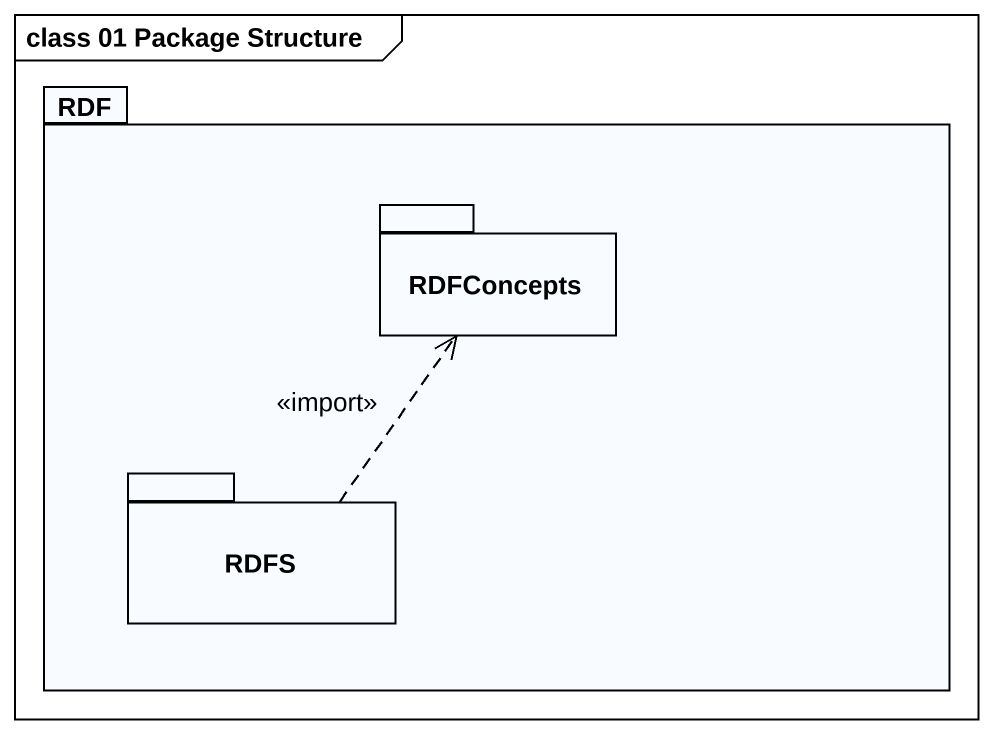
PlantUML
@startuml
mainframe class 01 Package Structure
package RDF {
  package RDFConcepts {
  }
  package RDFS {
  }
}
RDFS .up.> RDFConcepts : <<import>>
@enduml
